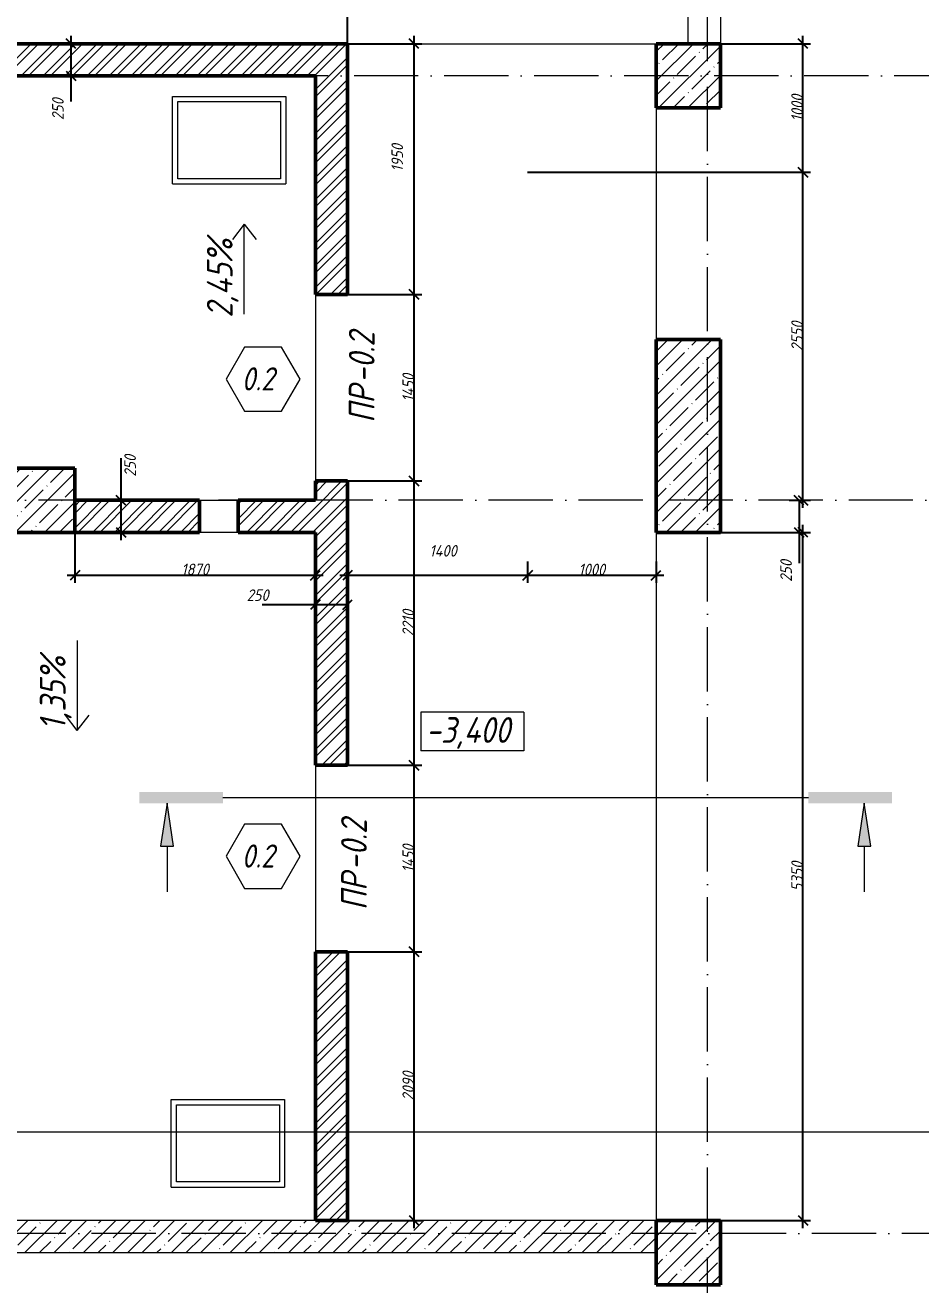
# Model space of a CAD drawing. Header units: millimetres. Extents: x -356862 to 418287, y 0 to 839748.
# Drawn here: x -350608 to -343643, y 526197 to 535991 of the extents above; entities that cross this region are included whole.
import ezdxf

# ---------------------------------------------------------------- set-up
doc = ezdxf.new("R2010")
doc.units = ezdxf.units.MM
doc.linetypes.add('50_200_ШТРИХ_1Т_ш5_п1_п1_', pattern=[700, 500, -100, 0, -100])
for name, color, linetype, lineweight in [('A-____-____-DIMS', 7, 'Continuous', 9), ('A-____-NOTE-TEXT', 7, 'Continuous', 9), ('A-____-NOTE-TEXT-1', 7, 'Continuous', 5), ('A-DETL-GENF-OTLN-2', 7, 'Continuous', 5), ('A-DOOR-____-IDEN', 7, 'Continuous', 9), ('A-FLOR-____-OTLN', 7, 'Continuous', 9), ('A-GENM-____-IDEN', 7, 'Continuous', 9), ('A-WALL-____-MCUT-1', 7, 'Continuous', 9), ('A-WALL-____-MCUT-2', 7, 'Continuous', 50), ('A-WALL-____-OTLN', 7, 'Continuous', 9), ('A-WALL-____-PATT-1', 7, 'Continuous', 9), ('G-____-____-DIMS', 7, 'Continuous', 9), ('S-COLS-____-MCUT', 7, 'Continuous', 50), ('S-COLS-____-OTLN', 7, 'Continuous', 9), ('S-GRID-____-OTLN-1', 7, '50_200_ШТРИХ_1Т_ш5_п1_п1_', 9)]:
    doc.layers.add(name, color=color, linetype=linetype, lineweight=lineweight)
for name, color, linetype, lineweight, true_color in [('A-DETL-GENF-OTLN-3', 9, 'Continuous', 9, 0x808080), ('A-WALL-____-OTLN-1', 7, 'Continuous', 9, 0x800000), ('A-WALL-____-PATT-2', 7, 'Continuous', 9, 0x787878), ('G-____-____-SYMB-1', 9, 'Continuous', 9, 0x808080)]:
    doc.layers.add(name, color=color, linetype=linetype, lineweight=lineweight, true_color=true_color)
doc.styles.add('ISOCPEUR_I_2', font='isocpeui.ttf', dxfattribs={"width": 0.85, "height": 2.3})
doc.styles.add('ISOCPEUR_I_3', font='isocpeui.ttf', dxfattribs={"width": 0.85, "height": 2.2})
doc.styles.add('ISOCPEUR_I_4', font='isocpeui.ttf', dxfattribs={"width": 0.85, "height": 2})
doc.styles.add('ISOCPEUR_I_7', font='isocpeui.ttf', dxfattribs={"width": 0.9, "height": 90})
doc.dimstyles.new('ISO-1_8_0_9К_СРЕДНИЙ_Кладочные', dxfattribs={"dimscale": 304.8, "dimtxt": 89.638306, "dimasz": 0.246063, "dimexe": 0.19685, "dimexo": 0, "dimgap": 0, "dimtad": 1, "dimdec": 3, "dimrnd": 0.001, "dimdsep": 46, "dimtxsty": 'ISOCPEUR_I_7', "dimblk1": 'OBLIQUE', "dimblk2": 'OBLIQUE', "dimsah": 1, "dimcen": 0.09, "dimdle": 0.19685, "dimazin": 0, "dimtfac": 1, "dimtdec": 4, "dimtix": 1, "dimtmove": 2, "dimatfit": 3, "dimfxl": 1, "dimtvp": 1, "dimtolj": 1, "dimtzin": 0, "dimarcsym": 2})
doc.dimstyles.new('ISO-1_8_0_9К_СРЕДНИЙ_Кладочные_1', dxfattribs={"dimscale": 304.8, "dimtxt": 89.638306, "dimasz": 0.246063, "dimexe": 0.19685, "dimexo": 0, "dimgap": 0, "dimtad": 1, "dimdec": 3, "dimrnd": 0.001, "dimdsep": 46, "dimtxsty": 'ISOCPEUR_I_7', "dimblk1": 'OBLIQUE', "dimblk2": 'OBLIQUE', "dimsah": 1, "dimcen": 0.09, "dimdle": 0.19685, "dimazin": 0, "dimtfac": 1, "dimtdec": 4, "dimtix": 1, "dimtmove": 0, "dimatfit": 3, "dimfxl": 1, "dimtvp": 1, "dimtolj": 1, "dimtzin": 0, "dimarcsym": 2})
doc.dimstyles.new('ISO-1_8_0_9К_СРЕДНИЙ_Кладочные_2', dxfattribs={"dimscale": 304.8, "dimtxt": 89.638306, "dimasz": 0.246063, "dimexe": 0.19685, "dimexo": 0, "dimgap": 0, "dimtad": 1, "dimdec": 3, "dimrnd": 0.001, "dimdsep": 46, "dimtxsty": 'ISOCPEUR_I_7', "dimblk1": 'OBLIQUE', "dimblk2": 'OBLIQUE', "dimsah": 1, "dimcen": 0.09, "dimdle": 0.19685, "dimazin": 0, "dimtfac": 1, "dimtdec": 4, "dimtix": 1, "dimtmove": 1, "dimatfit": 3, "dimfxl": 1, "dimtvp": 1, "dimtolj": 1, "dimtzin": 0, "dimarcsym": 2})
pattern_1 = [(45, (-350751.34, 459015.94), (-85.53659, 85.53659), []), (45, (-350694.32, 459015.94), (-85.53659, 85.53659), [])]

# ---------------------------------------------------------------- blocks, each defined once
blk = doc.blocks.new('BSC_Колонна _Прямоугольная - 500х500-V16-АР1_Кладочный план подвала в осях 1-64_Ю-ЯЯ')
at = {"layer": 'S-COLS-____-OTLN'}
h = blk.add_hatch(dxfattribs=at)
h.set_pattern_fill('FP_22', color=256, style=0, pattern_type=2)
h.set_pattern_definition([(45, (-5300, -67431.04), (-114.04925, 114.04925), []), (45, (-5185.95, -67431.04), (-114.04925, 114.04925), [201.613, -40.323, 3.353, -36.97])])
h.paths.add_polyline_path([(-250, -250), (250, -250), (250, 250), (-250, 250)], flags=0)
at = {"layer": 'S-COLS-____-MCUT'}
for p, q in [((250, 250), (-250, 250)), ((-250, 250), (-250, -250)), ((250, -250), (250, 250)), ((-250, -250), (250, -250))]:
    blk.add_line(p, q, dxfattribs=at)
blk = doc.blocks.new('BSC_Колонна _Прямоугольная - 500х500-V19-АР1_Кладочный план подвала в осях 1-64_Ю-ЯЯ')
at = {"layer": 'S-COLS-____-OTLN'}
h = blk.add_hatch(dxfattribs=at)
h.set_pattern_fill('FP_25', color=256, style=0, pattern_type=2)
h.set_pattern_definition([(45, (-5300, -76581.04), (-114.04925, 114.04925), []), (45, (-5185.95, -76581.04), (-114.04925, 114.04925), [201.613, -40.323, 3.353, -36.97])])
h.paths.add_polyline_path([(-250, -250), (250, -250), (250, 250), (-250, 250)], flags=0)
at = {"layer": 'S-COLS-____-MCUT'}
for p, q in [((250, 250), (-250, 250)), ((-250, 250), (-250, -250)), ((250, -250), (250, 250)), ((-250, -250), (250, -250))]:
    blk.add_line(p, q, dxfattribs=at)
blk = doc.blocks.new('BSC_Колонна _Прямоугольная - 500х1500-25984399-АР1_Кладочный план подвала в осях 1-64_Ю-ЯЯ')
at = {"layer": 'S-COLS-____-OTLN'}
h = blk.add_hatch(dxfattribs=at)
h.set_pattern_fill('FP_186', color=256, style=0, pattern_type=2)
h.set_pattern_definition([(45, (-5300, -73781.04), (-114.04925, 114.04925), []), (45, (-5185.95, -73781.04), (-114.04925, 114.04925), [201.613, -40.323, 3.353, -36.97])])
h.paths.add_polyline_path([(-250, -750), (250, -750), (250, 750), (-250, 750), (-250, -411.9)], flags=0)
at = {"layer": 'S-COLS-____-MCUT'}
for p, q in [((250, 750), (-250, 750)), ((-250, 750), (-250, -750)), ((250, -750), (250, 750)), ((-250, -750), (250, -750))]:
    blk.add_line(p, q, dxfattribs=at)
blk = doc.blocks.new('BSC_Колонна _Прямоугольная - 500х500-V177-АР1_Кладочный план подвала в осях 1-64_Ю-ЯЯ')
at = {"layer": 'S-COLS-____-OTLN'}
h = blk.add_hatch(dxfattribs=at)
h.set_pattern_fill('FP_196', color=256, style=0, pattern_type=2)
h.set_pattern_definition([(45, (-280, -73281.04), (-114.04925, 114.04925), []), (45, (-165.95, -73281.04), (-114.04925, 114.04925), [201.613, -40.323, 3.353, -36.97])])
h.paths.add_polyline_path([(-250, -250), (250, -250), (250, 250), (-250, 250), (-250, 88.1)], flags=0)
at = {"layer": 'S-COLS-____-MCUT'}
for p, q in [((250, 250), (-250, 250)), ((-250, 250), (-250, -250)), ((250, -250), (250, 250)), ((-250, -250), (250, -250))]:
    blk.add_line(p, q, dxfattribs=at)
blk = doc.blocks.new('DET_L_Имитация разреза_ISO2-5 - Верх-35541914-АР1_Кладочный план подвала в осях 1-64_Ю-ЯЯ')
at = {"layer": 'A-DETL-GENF-OTLN-3'}
blk.add_line((143.1, 0), (4696.9, 0), dxfattribs=at)
blk = doc.blocks.new('Высотные отметки - 9_5х3_5_h_-17668430-АР1_Кладочный план подвала в осях 1-64_Ю-ЯЯ')
at = {"layer": 'G-____-____-DIMS'}
for p, q in [((-4, 3), (-4, 0)), ((4, 3), (-4, 3)), ((4, 3), (4, 0)), ((4, 0), (-4, 0))]:
    blk.add_line(p, q, dxfattribs=at)
blk = doc.blocks.new('_Oblique')
at = {"color": 0, "linetype": 'ByBlock', "lineweight": -2}
blk.add_line((-0.5, -0.5), (0.5, 0.5), dxfattribs=at)
blk = doc.blocks.new('*D8429')
at = {"layer": 'A-____-____-DIMS', "color": 0, "lineweight": -2, "transparency": 16777216}
for p, q in [((-350221.3, 532047), (-350221.3, 531653.8)), ((-348351.3, 531819.8), (-348351.3, 531653.8)), ((-350281.3, 531713.8), (-348291.3, 531713.8))]:
    blk.add_line(p, q, dxfattribs=at)
at = {"layer": 'Defpoints', "color": 0, "transparency": 16777216}
for p in [(-350221.3, 532047), (-348351.3, 531819.8), (-348351.3, 531713.8)]:
    blk.add_point(p, dxfattribs=at)
at = {"layer": 'A-____-____-DIMS', "color": 0, "lineweight": -2, "transparency": 16777216, "xscale": 75, "yscale": 75, "zscale": 75, "rotation": 180}
blk.add_blockref('_Oblique', (-350221.3, 531713.8), dxfattribs=at)
at = {"layer": 'A-____-____-DIMS', "color": 0, "lineweight": -2, "transparency": 16777216, "xscale": 75, "yscale": 75, "zscale": 75}
blk.add_blockref('_Oblique', (-348351.3, 531713.8), dxfattribs=at)
at = {"layer": 'A-____-____-DIMS', "color": 0, "transparency": 16777216, "insert": (-349286.3, 531759.3), "char_height": 90, "width": 504.733, "attachment_point": 5, "style": 'ISOCPEUR_I_7'}
blk.add_mtext('\\A1;1870', dxfattribs=at)
blk = doc.blocks.new('*D8430')
at = {"layer": 'A-____-____-DIMS', "color": 0, "lineweight": -2, "transparency": 16777216}
for p, q in [((-348351.3, 531819.8), (-348351.3, 531424.1)), ((-348101.3, 531819.8), (-348101.3, 531424.1)), ((-348351.3, 531484.1), (-348765.6, 531484.1)), ((-348101.3, 531484.1), (-348411.3, 531484.1))]:
    blk.add_line(p, q, dxfattribs=at)
at = {"layer": 'Defpoints', "color": 0, "transparency": 16777216}
for p in [(-348351.3, 531819.8), (-348101.3, 531819.8), (-348101.3, 531484.1)]:
    blk.add_point(p, dxfattribs=at)
at = {"layer": 'A-____-____-DIMS', "color": 0, "lineweight": -2, "transparency": 16777216, "xscale": 75, "yscale": 75, "zscale": 75, "rotation": 180}
blk.add_blockref('_Oblique', (-348351.3, 531484.1), dxfattribs=at)
at = {"layer": 'A-____-____-DIMS', "color": 0, "lineweight": -2, "transparency": 16777216, "xscale": 75, "yscale": 75, "zscale": 75}
blk.add_blockref('_Oblique', (-348101.3, 531484.1), dxfattribs=at)
at = {"layer": 'A-____-____-DIMS', "color": 0, "transparency": 16777216, "insert": (-348884.3, 531604.1), "char_height": 90, "width": 409.578, "attachment_point": 1, "line_spacing_factor": 1.149209, "style": 'ISOCPEUR_I_7'}
blk.add_mtext('\\A1;250', dxfattribs=at)
blk = doc.blocks.new('*D8431')
at = {"layer": 'A-____-____-DIMS', "color": 0, "lineweight": -2, "transparency": 16777216}
for p, q in [((-348101.3, 531819.8), (-348101.3, 531653.8)), ((-346701.3, 531819.8), (-346701.3, 531653.8)), ((-348161.3, 531713.8), (-346641.3, 531713.8))]:
    blk.add_line(p, q, dxfattribs=at)
at = {"layer": 'Defpoints', "color": 0, "transparency": 16777216}
for p in [(-348101.3, 531819.8), (-346701.3, 531819.8), (-346701.3, 531713.8)]:
    blk.add_point(p, dxfattribs=at)
at = {"layer": 'A-____-____-DIMS', "color": 0, "lineweight": -2, "transparency": 16777216, "xscale": 75, "yscale": 75, "zscale": 75, "rotation": 180}
blk.add_blockref('_Oblique', (-348101.3, 531713.8), dxfattribs=at)
at = {"layer": 'A-____-____-DIMS', "color": 0, "lineweight": -2, "transparency": 16777216, "xscale": 75, "yscale": 75, "zscale": 75}
blk.add_blockref('_Oblique', (-346701.3, 531713.8), dxfattribs=at)
at = {"layer": 'A-____-____-DIMS', "color": 0, "transparency": 16777216, "insert": (-347464.1, 531948.9), "char_height": 90, "width": 521.281, "attachment_point": 1, "line_spacing_factor": 1.149209, "style": 'ISOCPEUR_I_7'}
blk.add_mtext('\\A1;1400', dxfattribs=at)
blk = doc.blocks.new('*D8432')
at = {"layer": 'A-____-____-DIMS', "color": 0, "lineweight": -2, "transparency": 16777216}
for p, q in [((-346701.3, 531819.8), (-346701.3, 531653.8)), ((-345701.3, 531819.8), (-345701.3, 531653.8)), ((-346761.3, 531713.8), (-345641.3, 531713.8))]:
    blk.add_line(p, q, dxfattribs=at)
at = {"layer": 'Defpoints', "color": 0, "transparency": 16777216}
for p in [(-346701.3, 531819.8), (-345701.3, 531819.8), (-345701.3, 531713.8)]:
    blk.add_point(p, dxfattribs=at)
at = {"layer": 'A-____-____-DIMS', "color": 0, "lineweight": -2, "transparency": 16777216, "xscale": 75, "yscale": 75, "zscale": 75, "rotation": 180}
blk.add_blockref('_Oblique', (-346701.3, 531713.8), dxfattribs=at)
at = {"layer": 'A-____-____-DIMS', "color": 0, "lineweight": -2, "transparency": 16777216, "xscale": 75, "yscale": 75, "zscale": 75}
blk.add_blockref('_Oblique', (-345701.3, 531713.8), dxfattribs=at)
at = {"layer": 'A-____-____-DIMS', "color": 0, "transparency": 16777216, "insert": (-346201.3, 531758.8), "char_height": 90, "width": 504.733, "attachment_point": 5, "style": 'ISOCPEUR_I_7'}
blk.add_mtext('\\A1;1000', dxfattribs=at)
blk = doc.blocks.new('*D8433')
at = {"layer": 'A-____-____-DIMS', "color": 0, "lineweight": -2, "transparency": 16777216}
for p, q in [((-345201.3, 532047), (-344500.3, 532047)), ((-344560.3, 526637), (-344560.3, 532107)), ((-345701.3, 526697), (-344500.3, 526697))]:
    blk.add_line(p, q, dxfattribs=at)
at = {"layer": 'Defpoints', "color": 0, "transparency": 16777216}
for p in [(-345201.3, 532047), (-344560.3, 532047), (-345701.3, 526697)]:
    blk.add_point(p, dxfattribs=at)
at = {"layer": 'A-____-____-DIMS', "color": 0, "lineweight": -2, "transparency": 16777216, "xscale": 75, "yscale": 75, "zscale": 75}
for p, rotation in [((-344560.3, 532047), 90), ((-344560.3, 526697), 270)]:
    blk.add_blockref('_Oblique', p, dxfattribs=dict(at, rotation=rotation))
at = {"layer": 'A-____-____-DIMS', "color": 0, "transparency": 16777216, "insert": (-344605.3, 529372), "char_height": 90, "width": 546.104, "attachment_point": 5, "rotation": 90, "style": 'ISOCPEUR_I_7'}
blk.add_mtext('\\A1;5350', dxfattribs=at)
blk = doc.blocks.new('*D8434')
at = {"layer": 'A-____-____-DIMS', "color": 0, "lineweight": -2, "transparency": 16777216}
for p, q in [((-344666.4, 532297), (-344529.4, 532297)), ((-344589.4, 532297), (-344589.4, 531987)), ((-345201.3, 532047), (-344529.4, 532047)), ((-344589.4, 532047), (-344589.4, 531807.4))]:
    blk.add_line(p, q, dxfattribs=at)
at = {"layer": 'Defpoints', "color": 0, "transparency": 16777216}
for p in [(-344666.4, 532297), (-344589.4, 532297), (-345201.3, 532047)]:
    blk.add_point(p, dxfattribs=at)
at = {"layer": 'A-____-____-DIMS', "color": 0, "lineweight": -2, "transparency": 16777216, "xscale": 75, "yscale": 75, "zscale": 75}
for p, rotation in [((-344589.4, 532297), 90), ((-344589.4, 532047), 270)]:
    blk.add_blockref('_Oblique', p, dxfattribs=dict(at, rotation=rotation))
at = {"layer": 'A-____-____-DIMS', "color": 0, "transparency": 16777216, "insert": (-344735.5, 531662.6), "char_height": 90, "width": 409.578, "attachment_point": 1, "rotation": 90, "line_spacing_factor": 1.149209, "style": 'ISOCPEUR_I_7'}
blk.add_mtext('\\A1;250', dxfattribs=at)
blk = doc.blocks.new('*D8435')
at = {"layer": 'A-____-____-DIMS', "color": 0, "lineweight": -2, "transparency": 16777216}
for p, q in [((-344560.3, 532237), (-344560.3, 534907)), ((-346701.3, 534847), (-344500.3, 534847)), ((-344666.4, 532297), (-344500.3, 532297))]:
    blk.add_line(p, q, dxfattribs=at)
at = {"layer": 'Defpoints', "color": 0, "transparency": 16777216}
for p in [(-346701.3, 534847), (-344560.3, 534847), (-344666.4, 532297)]:
    blk.add_point(p, dxfattribs=at)
at = {"layer": 'A-____-____-DIMS', "color": 0, "lineweight": -2, "transparency": 16777216, "xscale": 75, "yscale": 75, "zscale": 75}
for p, rotation in [((-344560.3, 534847), 90), ((-344560.3, 532297), 270)]:
    blk.add_blockref('_Oblique', p, dxfattribs=dict(at, rotation=rotation))
at = {"layer": 'A-____-____-DIMS', "color": 0, "transparency": 16777216, "insert": (-344605.3, 533572), "char_height": 90, "width": 546.104, "attachment_point": 5, "rotation": 90, "style": 'ISOCPEUR_I_7'}
blk.add_mtext('\\A1;2550', dxfattribs=at)
blk = doc.blocks.new('*D8436')
at = {"layer": 'A-____-____-DIMS', "color": 0, "lineweight": -2, "transparency": 16777216}
for p, q in [((-345451.3, 535847), (-344500.3, 535847)), ((-344560.3, 534787), (-344560.3, 535907)), ((-346701.3, 534847), (-344500.3, 534847))]:
    blk.add_line(p, q, dxfattribs=at)
at = {"layer": 'Defpoints', "color": 0, "transparency": 16777216}
for p in [(-345451.3, 535847), (-344560.3, 535847), (-346701.3, 534847)]:
    blk.add_point(p, dxfattribs=at)
at = {"layer": 'A-____-____-DIMS', "color": 0, "lineweight": -2, "transparency": 16777216, "xscale": 75, "yscale": 75, "zscale": 75}
for p, rotation in [((-344560.3, 535847), 90), ((-344560.3, 534847), 270)]:
    blk.add_blockref('_Oblique', p, dxfattribs=dict(at, rotation=rotation))
at = {"layer": 'A-____-____-DIMS', "color": 0, "transparency": 16777216, "insert": (-344605.3, 535347), "char_height": 90, "width": 504.733, "attachment_point": 5, "rotation": 90, "style": 'ISOCPEUR_I_7'}
blk.add_mtext('\\A1;1000', dxfattribs=at)
blk = doc.blocks.new('Марка проема - марка проема-27336095-АР1_Кладочный план подвала в осях 1-64_Ю-ЯЯ')
at = {"layer": 'A-DOOR-____-IDEN'}
for p, q in [((-1.439, 0.159), (-2.877, -2.333)), ((1.439, 0.159), (-1.439, 0.159)), ((2.877, -2.333), (1.439, 0.159)), ((-2.877, -2.333), (-1.439, -4.825)), ((1.439, -4.825), (2.877, -2.333)), ((-1.439, -4.825), (1.439, -4.825))]:
    blk.add_line(p, q, dxfattribs=at)
blk = doc.blocks.new('*D8280')
at = {"layer": 'A-____-____-DIMS', "color": 0, "lineweight": -2, "transparency": 16777216}
for p, q in [((-352761.3, 536245.9), (-348041.3, 536245.9)), ((-352701.3, 535847), (-352701.3, 536305.9)), ((-348101.3, 535847), (-348101.3, 536305.9))]:
    blk.add_line(p, q, dxfattribs=at)
at = {"layer": 'Defpoints', "color": 0, "transparency": 16777216}
for p in [(-348101.3, 536245.9), (-352701.3, 535847), (-348101.3, 535847)]:
    blk.add_point(p, dxfattribs=at)
at = {"layer": 'A-____-____-DIMS', "color": 0, "lineweight": -2, "transparency": 16777216, "xscale": 75, "yscale": 75, "zscale": 75, "rotation": 180}
blk.add_blockref('_Oblique', (-352701.3, 536245.9), dxfattribs=at)
at = {"layer": 'A-____-____-DIMS', "color": 0, "lineweight": -2, "transparency": 16777216, "xscale": 75, "yscale": 75, "zscale": 75}
blk.add_blockref('_Oblique', (-348101.3, 536245.9), dxfattribs=at)
at = {"layer": 'A-____-____-DIMS', "color": 0, "transparency": 16777216, "insert": (-350401.3, 536290.9), "char_height": 90, "width": 562.653, "attachment_point": 5, "style": 'ISOCPEUR_I_7'}
blk.add_mtext('\\A1;4600', dxfattribs=at)
blk = doc.blocks.new('*D8281')
at = {"layer": 'A-____-____-DIMS', "color": 0, "lineweight": -2, "transparency": 16777216}
for p, q in [((-348101.3, 535847), (-347524.3, 535847)), ((-347584.3, 535907), (-347584.3, 533837)), ((-348208.1, 533897), (-347524.3, 533897))]:
    blk.add_line(p, q, dxfattribs=at)
at = {"layer": 'Defpoints', "color": 0, "transparency": 16777216}
for p in [(-348101.3, 535847), (-348208.1, 533897), (-347584.3, 533897)]:
    blk.add_point(p, dxfattribs=at)
at = {"layer": 'A-____-____-DIMS', "color": 0, "lineweight": -2, "transparency": 16777216, "xscale": 75, "yscale": 75, "zscale": 75}
for p, rotation in [((-347584.3, 535847), 90), ((-347584.3, 533897), 270)]:
    blk.add_blockref('_Oblique', p, dxfattribs=dict(at, rotation=rotation))
at = {"layer": 'A-____-____-DIMS', "color": 0, "transparency": 16777216, "insert": (-347759.5, 534852.1), "char_height": 90, "width": 504.733, "attachment_point": 1, "rotation": 90, "line_spacing_factor": 1.149209, "style": 'ISOCPEUR_I_7'}
blk.add_mtext('\\A1;1950', dxfattribs=at)
blk = doc.blocks.new('*D8282')
at = {"layer": 'A-____-____-DIMS', "color": 0, "lineweight": -2, "transparency": 16777216}
for p, q in [((-348208.1, 533897), (-347524.3, 533897)), ((-347584.3, 533957), (-347584.3, 532387)), ((-348208.1, 532447), (-347524.3, 532447))]:
    blk.add_line(p, q, dxfattribs=at)
at = {"layer": 'Defpoints', "color": 0, "transparency": 16777216}
for p in [(-348208.1, 533897), (-348208.1, 532447), (-347584.3, 532447)]:
    blk.add_point(p, dxfattribs=at)
at = {"layer": 'A-____-____-DIMS', "color": 0, "lineweight": -2, "transparency": 16777216, "xscale": 75, "yscale": 75, "zscale": 75}
for p, rotation in [((-347584.3, 533897), 90), ((-347584.3, 532447), 270)]:
    blk.add_blockref('_Oblique', p, dxfattribs=dict(at, rotation=rotation))
at = {"layer": 'A-____-____-DIMS', "color": 0, "transparency": 16777216, "insert": (-347629.3, 533172), "char_height": 90, "width": 521.281, "attachment_point": 5, "rotation": 90, "style": 'ISOCPEUR_I_7'}
blk.add_mtext('\\A1;1450', dxfattribs=at)
blk = doc.blocks.new('*D8283')
at = {"layer": 'A-____-____-DIMS', "color": 0, "lineweight": -2, "transparency": 16777216}
for p, q in [((-347584.3, 532507), (-347584.3, 530177)), ((-348208.1, 532447), (-347524.3, 532447)), ((-348208.1, 530237), (-347524.3, 530237))]:
    blk.add_line(p, q, dxfattribs=at)
at = {"layer": 'Defpoints', "color": 0, "transparency": 16777216}
for p in [(-348208.1, 532447), (-348208.1, 530237), (-347584.3, 530237)]:
    blk.add_point(p, dxfattribs=at)
at = {"layer": 'A-____-____-DIMS', "color": 0, "lineweight": -2, "transparency": 16777216, "xscale": 75, "yscale": 75, "zscale": 75}
for p, rotation in [((-347584.3, 532447), 90), ((-347584.3, 530237), 270)]:
    blk.add_blockref('_Oblique', p, dxfattribs=dict(at, rotation=rotation))
at = {"layer": 'A-____-____-DIMS', "color": 0, "transparency": 16777216, "insert": (-347629.3, 531342), "char_height": 90, "width": 504.733, "attachment_point": 5, "rotation": 90, "style": 'ISOCPEUR_I_7'}
blk.add_mtext('\\A1;2210', dxfattribs=at)
blk = doc.blocks.new('*D8284')
at = {"layer": 'A-____-____-DIMS', "color": 0, "lineweight": -2, "transparency": 16777216}
for p, q in [((-347584.3, 530297), (-347584.3, 528727)), ((-348208.1, 530237), (-347524.3, 530237)), ((-348208.1, 528787), (-347524.3, 528787))]:
    blk.add_line(p, q, dxfattribs=at)
at = {"layer": 'Defpoints', "color": 0, "transparency": 16777216}
for p in [(-348208.1, 530237), (-348208.1, 528787), (-347584.3, 528787)]:
    blk.add_point(p, dxfattribs=at)
at = {"layer": 'A-____-____-DIMS', "color": 0, "lineweight": -2, "transparency": 16777216, "xscale": 75, "yscale": 75, "zscale": 75}
for p, rotation in [((-347584.3, 530237), 90), ((-347584.3, 528787), 270)]:
    blk.add_blockref('_Oblique', p, dxfattribs=dict(at, rotation=rotation))
at = {"layer": 'A-____-____-DIMS', "color": 0, "transparency": 16777216, "insert": (-347629.3, 529512), "char_height": 90, "width": 521.281, "attachment_point": 5, "rotation": 90, "style": 'ISOCPEUR_I_7'}
blk.add_mtext('\\A1;1450', dxfattribs=at)
blk = doc.blocks.new('*D8285')
at = {"layer": 'A-____-____-DIMS', "color": 0, "lineweight": -2, "transparency": 16777216}
for p, q in [((-348208.1, 528787), (-347524.3, 528787)), ((-347584.3, 528847), (-347584.3, 526637)), ((-348101.3, 526697), (-347524.3, 526697))]:
    blk.add_line(p, q, dxfattribs=at)
at = {"layer": 'Defpoints', "color": 0, "transparency": 16777216}
for p in [(-348208.1, 528787), (-348101.3, 526697), (-347584.3, 526697)]:
    blk.add_point(p, dxfattribs=at)
at = {"layer": 'A-____-____-DIMS', "color": 0, "lineweight": -2, "transparency": 16777216, "xscale": 75, "yscale": 75, "zscale": 75}
for p, rotation in [((-347584.3, 528787), 90), ((-347584.3, 526697), 270)]:
    blk.add_blockref('_Oblique', p, dxfattribs=dict(at, rotation=rotation))
at = {"layer": 'A-____-____-DIMS', "color": 0, "transparency": 16777216, "insert": (-347629.3, 527742), "char_height": 90, "width": 546.104, "attachment_point": 5, "rotation": 90, "style": 'ISOCPEUR_I_7'}
blk.add_mtext('\\A1;2090', dxfattribs=at)
blk = doc.blocks.new('*D8286')
at = {"layer": 'A-____-____-DIMS', "color": 0, "lineweight": -2, "transparency": 16777216}
for p, q in [((-350117.4, 535847), (-350312.6, 535847)), ((-350252.6, 535907), (-350252.6, 535597)), ((-350117.4, 535597), (-350312.6, 535597)), ((-350252.6, 535597), (-350252.6, 535397.8))]:
    blk.add_line(p, q, dxfattribs=at)
at = {"layer": 'Defpoints', "color": 0, "transparency": 16777216}
for p in [(-350117.4, 535847), (-350252.6, 535597), (-350117.4, 535597)]:
    blk.add_point(p, dxfattribs=at)
at = {"layer": 'A-____-____-DIMS', "color": 0, "lineweight": -2, "transparency": 16777216, "xscale": 75, "yscale": 75, "zscale": 75}
for p, rotation in [((-350252.6, 535847), 90), ((-350252.6, 535597), 270)]:
    blk.add_blockref('_Oblique', p, dxfattribs=dict(at, rotation=rotation))
at = {"layer": 'A-____-____-DIMS', "color": 0, "transparency": 16777216, "insert": (-350398.6, 535253.1), "char_height": 90, "width": 409.578, "attachment_point": 1, "rotation": 90, "line_spacing_factor": 1.149209, "style": 'ISOCPEUR_I_7'}
blk.add_mtext('\\A1;250', dxfattribs=at)
blk = doc.blocks.new('*D8287')
at = {"layer": 'A-____-____-DIMS', "color": 0, "lineweight": -2, "transparency": 16777216}
for p, q in [((-349862.7, 532297), (-349862.7, 532625)), ((-349767.5, 532297), (-349922.7, 532297)), ((-349862.7, 531987), (-349862.7, 532297)), ((-349767.5, 532047), (-349922.7, 532047))]:
    blk.add_line(p, q, dxfattribs=at)
at = {"layer": 'Defpoints', "color": 0, "transparency": 16777216}
for p in [(-349862.7, 532297), (-349767.5, 532297), (-349767.5, 532047)]:
    blk.add_point(p, dxfattribs=at)
at = {"layer": 'A-____-____-DIMS', "color": 0, "lineweight": -2, "transparency": 16777216, "xscale": 75, "yscale": 75, "zscale": 75}
for p, rotation in [((-349862.7, 532297), 90), ((-349862.7, 532047), 270)]:
    blk.add_blockref('_Oblique', p, dxfattribs=dict(at, rotation=rotation))
at = {"layer": 'A-____-____-DIMS', "color": 0, "transparency": 16777216, "insert": (-349836.6, 532480.2), "char_height": 90, "width": 409.578, "attachment_point": 1, "rotation": 90, "line_spacing_factor": 1.149209, "style": 'ISOCPEUR_I_7'}
blk.add_mtext('\\A1;250', dxfattribs=at)

msp = doc.modelspace()

# ---------------------------------------------------------------- hatches: boundary and pattern name
at = {"layer": 'A-____-NOTE-TEXT-1'}
for points in [[(-349454.7447, 529941.6051), (-349070.5928, 529941.6051), (-349070.5928, 530028.3417), (-349720.5928, 530028.3417), (-349720.5928, 529941.6051), (-349504.7447, 529941.6051)], [(-344032.6282, 529941.6051), (-343866.7801, 529941.6051), (-343866.7801, 530028.3417), (-344516.7801, 530028.3417), (-344516.7801, 529941.6051), (-344082.6282, 529941.6051)], [(-349554.7447, 529607.9637), (-349454.7447, 529607.9637), (-349504.7447, 529941.6051)], [(-344132.6282, 529607.9637), (-344032.6282, 529607.9637), (-344082.6282, 529941.6051)]]:
    msp.add_hatch(color=256, dxfattribs=at).paths.add_polyline_path(points, flags=0)
at = {"layer": 'A-WALL-____-PATT-1'}
h = msp.add_hatch(dxfattribs=at)
h.set_pattern_fill('FP_1', color=256, style=0, pattern_type=2)
h.set_pattern_definition([(45, (-350751.34, 459015.94), (-114.04925, 114.04925), []), (45, (-350637.3, 459015.94), (-114.04925, 114.04925), [201.612, -40.322, 3.353, -36.97])])
h.paths.add_polyline_path([(-350765.4301, 526446.983), (-345701.3432, 526446.983), (-345701.3432, 526696.983), (-352701.3432, 526696.983), (-352701.3432, 526446.983)], flags=0)
at = {"layer": 'A-WALL-____-PATT-2'}
h = msp.add_hatch(dxfattribs=at)
h.set_pattern_fill('FP_53', color=256, style=0, pattern_type=2)
h.set_pattern_definition(pattern_1)
h.paths.add_polyline_path([(-352701.3432, 535596.983), (-348351.3432, 535596.983), (-348351.3432, 535846.983), (-352701.3432, 535846.983)], flags=0)
h = msp.add_hatch(dxfattribs=at)
h.set_pattern_fill('FP_53', color=256, style=0, pattern_type=2)
h.set_pattern_definition(pattern_1)
h.paths.add_polyline_path([(-348101.3432, 526696.983), (-348101.3432, 528786.983), (-348351.3432, 528786.983), (-348351.3432, 526696.983)], flags=0)
h.paths.add_polyline_path([(-348101.3432, 530236.983), (-348101.3432, 532446.983), (-348351.3432, 532446.983), (-348351.3432, 530236.983)], flags=0)
h.paths.add_polyline_path([(-348101.3432, 533896.983), (-348101.3432, 535846.983), (-348351.3432, 535846.983), (-348351.3432, 533896.983)], flags=0)
h = msp.add_hatch(dxfattribs=at)
h.set_pattern_fill('FP_53', color=256, style=0, pattern_type=2)
h.set_pattern_definition(pattern_1)
h.paths.add_polyline_path([(-348351.3432, 532046.983), (-348351.3432, 532296.983), (-348951.3432, 532296.983), (-348951.3432, 532046.983)], flags=0)
h.paths.add_polyline_path([(-349251.3432, 532046.983), (-349251.3432, 532296.983), (-350221.3432, 532296.983), (-350221.3432, 532046.983)], flags=0)

# ---------------------------------------------------------------- linework, layer by layer
at = {"layer": 'A-____-NOTE-TEXT'}
for p, q in [((-349504.7447, 529941.6051), (-349554.7447, 529607.9637)), ((-349454.7447, 529607.9637), (-349504.7447, 529941.6051)), ((-344082.6282, 529941.6051), (-344132.6282, 529607.9637)), ((-344032.6282, 529607.9637), (-344082.6282, 529941.6051)), ((-349554.7447, 529607.9637), (-349454.7447, 529607.9637)), ((-349504.7447, 529607.9637), (-349504.7447, 529251.7137)), ((-344132.6282, 529607.9637), (-344032.6282, 529607.9637)), ((-344082.6282, 529607.9637), (-344082.6282, 529251.7137))]:
    msp.add_line(p, q, dxfattribs=at)
at = {"layer": 'A-FLOR-____-OTLN'}
for p, q in [((-348101.3432, 535846.983), (-345701.3432, 535846.983)), ((-349461.3432, 535436.983), (-348581.3432, 535436.983)), ((-349461.3432, 534756.983), (-349461.3432, 535436.983)), ((-349421.3432, 535396.983), (-348621.3432, 535396.983)), ((-349421.3432, 534796.983), (-349421.3432, 535396.983)), ((-348621.3432, 535396.983), (-348621.3432, 534796.983)), ((-348581.3432, 535436.983), (-348581.3432, 534756.983)), ((-345701.3432, 535346.983), (-345701.3432, 533546.983)), ((-349461.3432, 534756.983), (-348581.3432, 534756.983)), ((-348621.3432, 534796.983), (-349421.3432, 534796.983)), ((-348351.3432, 533896.983), (-348351.3432, 532446.983)), ((-345701.3432, 532046.983), (-345701.3432, 526696.983)), ((-348351.3432, 530236.983), (-348351.3432, 528786.983)), ((-349471.3432, 527636.983), (-348591.3432, 527636.983)), ((-349471.3432, 526956.983), (-349471.3432, 527636.983)), ((-348591.3432, 527636.983), (-348591.3432, 526956.983)), ((-349431.3432, 527596.983), (-348631.3432, 527596.983)), ((-349431.3432, 526996.983), (-349431.3432, 527596.983)), ((-348631.3432, 527596.983), (-348631.3432, 526996.983)), ((-349471.3432, 526956.983), (-348591.3432, 526956.983)), ((-348631.3432, 526996.983), (-349431.3432, 526996.983))]:
    msp.add_line(p, q, dxfattribs=at)
at = {"layer": 'A-WALL-____-MCUT-1'}
for p, q in [((-345701.3432, 526696.983), (-352701.3432, 526696.983)), ((-352701.3432, 526446.983), (-345701.3432, 526446.983))]:
    msp.add_line(p, q, dxfattribs=at)
at = {"layer": 'A-WALL-____-MCUT-2'}
for p, q in [((-348101.3432, 535846.983), (-352701.3432, 535846.983)), ((-348101.3432, 533896.983), (-348101.3432, 535846.983)), ((-352701.3432, 535596.983), (-348351.3432, 535596.983)), ((-348351.3432, 535596.983), (-348351.3432, 533896.983)), ((-348351.3432, 533896.983), (-348101.3432, 533896.983)), ((-348351.3432, 532446.983), (-348351.3432, 532296.983)), ((-348101.3432, 532446.983), (-348351.3432, 532446.983)), ((-348101.3432, 530236.983), (-348101.3432, 532446.983)), ((-349251.3432, 532296.983), (-350221.3432, 532296.983)), ((-349251.3432, 532046.983), (-349251.3432, 532296.983)), ((-348351.3432, 532296.983), (-348951.3432, 532296.983)), ((-348951.3432, 532296.983), (-348951.3432, 532046.983)), ((-350221.3432, 532046.983), (-349251.3432, 532046.983)), ((-348951.3432, 532046.983), (-348351.3432, 532046.983)), ((-348351.3432, 532046.983), (-348351.3432, 530236.983)), ((-348351.3432, 530236.983), (-348101.3432, 530236.983)), ((-348351.3432, 528786.983), (-348351.3432, 526696.983)), ((-348101.3432, 528786.983), (-348351.3432, 528786.983)), ((-348101.3432, 526696.983), (-348101.3432, 528786.983)), ((-348351.3432, 526696.983), (-348101.3432, 526696.983))]:
    msp.add_line(p, q, dxfattribs=at)
at = {"layer": 'A-WALL-____-OTLN'}
for p, q in [((-345451.3432, 535846.983), (-345451.3432, 537346.983)), ((-345201.3432, 537346.983), (-345201.3432, 535846.983))]:
    msp.add_line(p, q, dxfattribs=at)
at = {"layer": 'A-WALL-____-OTLN-1'}
for p, q in [((-349251.3432, 532296.983), (-348951.3432, 532296.983)), ((-348951.3432, 532046.983), (-349251.3432, 532046.983))]:
    msp.add_line(p, q, dxfattribs=at)
at = {"layer": 'G-____-____-DIMS'}
for p, q in [((-348903.7755, 534444.0114), (-348995.8547, 534324.0114)), ((-348903.7755, 534444.0114), (-348811.6963, 534324.0114)), ((-348903.7755, 533744.0114), (-348903.7755, 534444.0114)), ((-350202.3007, 531206.6382), (-350202.3007, 530506.6382)), ((-350202.3007, 530506.6382), (-350294.38, 530626.6382)), ((-350202.3007, 530506.6382), (-350110.2215, 530626.6382))]:
    msp.add_line(p, q, dxfattribs=at)
at = {"layer": 'G-____-____-SYMB-1'}
msp.add_line((-355686.9166, 527386.983), (-246379.932, 527386.983), dxfattribs=at)
at = {"layer": 'S-GRID-____-OTLN-1'}
for p, q in [((-345301.3432, 511907.5288), (-345301.3432, 549908.7924)), ((-318146.3432, 535596.983), (-355420.1134, 535596.983)), ((-326201.3432, 532296.983), (-355420.1134, 532296.983)), ((-246676.9366, 526596.983), (-355420.1134, 526596.983))]:
    msp.add_line(p, q, dxfattribs=at)

# ---------------------------------------------------------------- block references
at = {"layer": 'A-DETL-GENF-OTLN-2'}
msp.add_blockref('DET_L_Имитация разреза_ISO2-5 - Верх-35541914-АР1_Кладочный план подвала в осях 1-64_Ю-ЯЯ', (-349213.6864, 529984.9734), dxfattribs=at)
at = {"layer": 'A-DOOR-____-IDEN', "xscale": 99.99999999999993, "yscale": 99.99999999999993, "zscale": 99.99999999999993}
for p in [(-348758.0481, 533471.983), (-348758.0481, 529761.983)]:
    msp.add_blockref('Марка проема - марка проема-27336095-АР1_Кладочный план подвала в осях 1-64_Ю-ЯЯ', p, dxfattribs=at)
at = {"layer": 'G-____-____-DIMS', "xscale": 99.99999999999993, "yscale": 99.99999999999993, "zscale": 99.99999999999993}
msp.add_blockref('Высотные отметки - 9_5х3_5_h_-17668430-АР1_Кладочный план подвала в осях 1-64_Ю-ЯЯ', (-347129.9416, 530349.4382), dxfattribs=at)
at = {"layer": 'S-COLS-____-OTLN'}
for name, p in [('BSC_Колонна _Прямоугольная - 500х500-V19-АР1_Кладочный план подвала в осях 1-64_Ю-ЯЯ', (-345451.3432, 535596.983)), ('BSC_Колонна _Прямоугольная - 500х1500-25984399-АР1_Кладочный план подвала в осях 1-64_Ю-ЯЯ', (-345451.3432, 532796.983)), ('BSC_Колонна _Прямоугольная - 500х500-V177-АР1_Кладочный план подвала в осях 1-64_Ю-ЯЯ', (-350471.3432, 532296.983)), ('BSC_Колонна _Прямоугольная - 500х500-V16-АР1_Кладочный план подвала в осях 1-64_Ю-ЯЯ', (-345451.3432, 526446.983))]:
    msp.add_blockref(name, p, dxfattribs=at)

# ---------------------------------------------------------------- texts
at = {"layer": 'A-DOOR-____-IDEN', "char_height": 180, "width": 353.544187, "attachment_point": 1, "style": 'ISOCPEUR_I_4'}
for insert in [(-348923.8372, 533330.8025), (-348923.8372, 529620.8025)]:
    msp.add_mtext('0.2', dxfattribs=dict(at, insert=insert))
at = {"layer": 'A-GENM-____-IDEN', "char_height": 200, "attachment_point": 1, "rotation": 90, "style": 'ISOCPEUR_I_2'}
for s, insert, width in [('-0.2', (-348090.9669, 533208.5388), 548.35425), ('ПР', (-348090.9669, 532898.9763), 375.18975), ('-0.2', (-348150.9669, 529419.3323), 548.35425), ('ПР', (-348150.9669, 529109.7698), 375.18975)]:
    msp.add_mtext(s, dxfattribs=dict(at, insert=insert, width=width))
at = {"layer": 'G-____-____-DIMS', "char_height": 200, "attachment_point": 1, "rotation": 90, "line_spacing_factor": 1.149209, "style": 'ISOCPEUR_I_3'}
for s, insert, width in [('2,45%', (-349195.0666, 533716.547), 905.914521), ('1,35%', (-350493.5919, 530510.0482), 831.815972)]:
    msp.add_mtext(s, dxfattribs=dict(at, insert=insert, width=width))
at = {"layer": 'G-____-____-DIMS', "insert": (-347490.4748, 530610.7294), "char_height": 200, "width": 865.279833, "attachment_point": 1, "line_spacing_factor": 1.149209, "style": 'ISOCPEUR_I_2'}
msp.add_mtext('-3,400', dxfattribs=at)

# ---------------------------------------------------------------- dimensions: what is measured, and where the dimension line sits
at = {"layer": 'A-____-____-DIMS'}
for base, p1, p2, override, picture, middle in [((-348101.3432, 536245.9285), (-352701.3432, 535846.983), (-348101.3432, 535846.983), {"dimtxt": 400, "dimpost": '<>', "dimfxl": 4600}, '*D8280', (-350401.3432, 536290.9285)), ((-348351.3432, 531713.7694), (-350221.3432, 532046.983), (-348351.3432, 531819.8354), {"dimtxt": 400, "dimpost": '<>', "dimfxl": 1883.745207}, '*D8429', (-349286.3432, 531759.3489)), ((-345701.3432, 531713.7694), (-346701.3432, 531819.8354), (-345701.3432, 531819.8354), {"dimtxt": 400, "dimpost": '<>', "dimfxl": 1000}, '*D8432', (-346201.3432, 531758.7694))]:
    dim = msp.add_linear_dim(base=base, p1=p1, p2=p2, dimstyle='ISO-1_8_0_9К_СРЕДНИЙ_Кладочные', override=override, dxfattribs=at)
    dim.commit()
    dim.dimension.update_dxf_attribs({"geometry": picture, "text_midpoint": middle})
for base, p1, p2, dimstyle, override, picture, middle in [((-350252.5564, 535596.983), (-350117.3602, 535846.983), (-350117.3602, 535596.983), 'ISO-1_8_0_9К_СРЕДНИЙ_Кладочные_1', {"dimtxt": 400, "dimpost": '<>', "dimfxl": 250}, '*D8286', (-350338.5883, 535397.8486)), ((-347584.2963, 533896.983), (-348101.3432, 535846.983), (-348208.0734, 533896.983), 'ISO-1_8_0_9К_СРЕДНИЙ_Кладочные_2', {"dimtxt": 400, "dimpost": '<>', "dimfxl": 1952.91867}, '*D8281', (-347699.4583, 535104.4512)), ((-349862.6715, 532296.983), (-349767.5436, 532046.983), (-349767.5436, 532296.983), 'ISO-1_8_0_9К_СРЕДНИЙ_Кладочные_1', {"dimtxt": 400, "dimpost": '<>', "dimfxl": 250}, '*D8287', (-349776.6396, 532624.9826)), ((-344589.4202, 532296.983), (-345201.3432, 532046.983), (-344666.356, 532296.983), 'ISO-1_8_0_9К_СРЕДНИЙ_Кладочные_1', {"dimtxt": 400, "dimpost": '<>', "dimfxl": 590.517867}, '*D8434', (-344675.452, 531807.4367))]:
    dim = msp.add_linear_dim(base=base, p1=p1, p2=p2, angle=90, dimstyle=dimstyle, override=override, dxfattribs=at)
    dim.commit()
    dim.dimension.update_dxf_attribs({"geometry": picture, "text_midpoint": middle, "dimtype": 160, "text_rotation": 90})
for base, p1, p2, override, picture, middle in [((-344560.29, 535846.983), (-346701.3432, 534846.983), (-345451.3432, 535846.983), {"dimtxt": 400, "dimpost": '<>', "dimfxl": 1600.781059}, '*D8436', (-344605.29, 535346.983)), ((-344560.29, 534846.983), (-344666.356, 532296.983), (-346701.3432, 534846.983), {"dimtxt": 400, "dimpost": '<>', "dimfxl": 3262.464266}, '*D8435', (-344605.29, 533571.983)), ((-347584.2963, 532446.983), (-348208.0734, 533896.983), (-348208.0734, 532446.983), {"dimtxt": 400, "dimpost": '<>', "dimfxl": 1450}, '*D8282', (-347629.2963, 533171.983)), ((-347584.2963, 530236.983), (-348208.0734, 532446.983), (-348208.0734, 530236.983), {"dimtxt": 400, "dimpost": '<>', "dimfxl": 2210}, '*D8283', (-347629.2963, 531341.983)), ((-344560.29, 532046.983), (-345701.3432, 526696.983), (-345201.3432, 532046.983), {"dimtxt": 400, "dimpost": '<>', "dimfxl": 5373.313689}, '*D8433', (-344605.29, 529371.983)), ((-347584.2963, 528786.983), (-348208.0734, 530236.983), (-348208.0734, 528786.983), {"dimtxt": 400, "dimpost": '<>', "dimfxl": 1450}, '*D8284', (-347629.2963, 529511.983)), ((-347584.2963, 526696.983), (-348208.0734, 528786.983), (-348101.3432, 526696.983), {"dimtxt": 400, "dimpost": '<>', "dimfxl": 2092.723424}, '*D8285', (-347629.2963, 527741.983))]:
    dim = msp.add_linear_dim(base=base, p1=p1, p2=p2, angle=90, dimstyle='ISO-1_8_0_9К_СРЕДНИЙ_Кладочные', override=override, dxfattribs=at)
    dim.commit()
    dim.dimension.update_dxf_attribs({"geometry": picture, "text_midpoint": middle})
for base, p1, p2, dimstyle, override, picture, middle in [((-346701.3432, 531713.7694), (-348101.3432, 531819.8354), (-346701.3432, 531819.8354), 'ISO-1_8_0_9К_СРЕДНИЙ_Кладочные_2', {"dimtxt": 400, "dimpost": '<>', "dimfxl": 1400}, '*D8431', (-347203.4183, 531828.9314)), ((-348101.3432, 531484.0922), (-348351.3432, 531819.8354), (-348101.3432, 531819.8354), 'ISO-1_8_0_9К_СРЕДНИЙ_Кладочные_1', {"dimtxt": 400, "dimpost": '<>', "dimfxl": 250}, '*D8430', (-348679.5301, 531484.0922))]:
    dim = msp.add_linear_dim(base=base, p1=p1, p2=p2, dimstyle=dimstyle, override=override, dxfattribs=at)
    dim.commit()
    dim.dimension.update_dxf_attribs({"geometry": picture, "text_midpoint": middle, "dimtype": 160})

doc.saveas('drawing.dxf')
